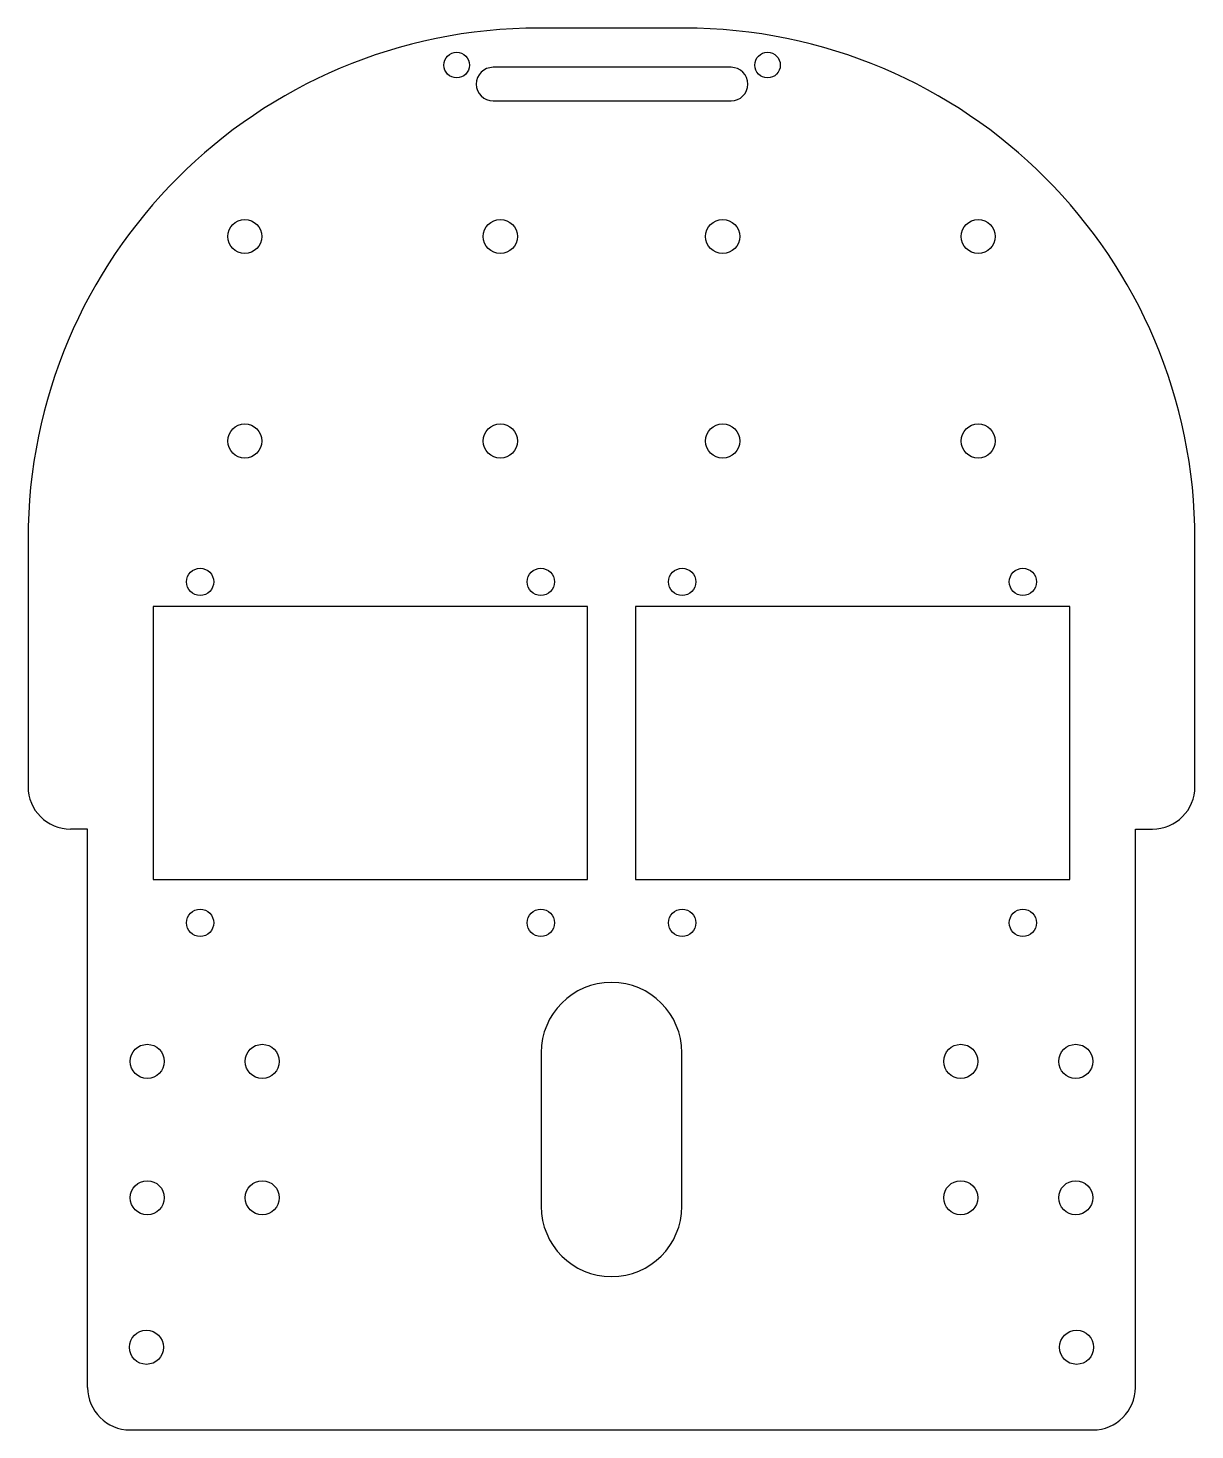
# Model space of a CAD drawing. Header units: millimetres. Extents: x -68 to 68, y -84 to 80.
import ezdxf

# ---------------------------------------------------------------- set-up
doc = ezdxf.new("R2010")
doc.units = ezdxf.units.MM

msp = doc.modelspace()

# ---------------------------------------------------------------- linework, layer by layer
at = {"color": 7, "linetype": 'Continuous', "lineweight": 25}
for p, q in [((8.5, 80), (-8.5, 80)), ((14.04, 75.39), (-13.9, 75.39)), ((-13.9, 71.46), (14.04, 71.46)), ((-68.5, 20), (-68.5, -9)), ((68.5, -9), (68.5, 20)), ((-53.8, 12.11), (-53.8, -19.89)), ((-2.8, 12.11), (-53.8, 12.11)), ((-2.8, -19.89), (-2.8, 12.11)), ((2.8, 12.11), (2.8, -19.89)), ((53.8, 12.11), (2.8, 12.11)), ((53.8, -19.89), (53.8, 12.11)), ((-61.5, -14), (-63.5, -14)), ((-61.5, -79.5), (-61.5, -14)), ((61.5, -14), (63.5, -14)), ((61.5, -79.5), (61.5, -14)), ((-53.8, -19.89), (-2.8, -19.89)), ((2.8, -19.89), (53.8, -19.89)), ((-8.26, -40.25), (-8.26, -58.25)), ((8.26, -58.25), (8.26, -40.25)), ((-56.5, -84.5), (56.5, -84.5))]:
    msp.add_line(p, q, dxfattribs=at)
for centre, radius in [((-18.18, 75.65), 1.5), ((18.32, 75.65), 1.5), ((-43.05, 55.54), 2), ((-13.05, 55.54), 2), ((13.05, 55.54), 2), ((43.05, 55.54), 2), ((-43.05, 31.54), 2), ((-13.05, 31.54), 2), ((13.05, 31.54), 2), ((43.05, 31.54), 2), ((-48.3, 15.01), 1.6), ((-8.3, 15.01), 1.6), ((8.3, 15.01), 1.6), ((48.3, 15.01), 1.6), ((-48.3, -24.99), 1.6), ((-8.3, -24.99), 1.6), ((8.3, -24.99), 1.6), ((48.3, -24.99), 1.6), ((-54.5, -41.25), 2), ((-41, -41.25), 2), ((41, -41.25), 2), ((54.5, -41.25), 2), ((-54.5, -57.25), 2), ((-41, -57.25), 2), ((41, -57.25), 2), ((54.5, -57.25), 2), ((-54.6, -74.8), 2), ((54.6, -74.8), 2)]:
    msp.add_circle(centre, radius, dxfattribs=at)
for centre, radius, start, end in [((-8.5, 20), 60, 90, 180), ((8.5, 20), 60, 0, 90), ((-13.9, 73.42), 1.97, 90, 270), ((14.04, 73.42), 1.97, 270, 90), ((-63.5, -9), 5, 180, 270), ((63.5, -9), 5, 270, 0), ((0, -40.25), 8.26, 0, 180), ((0, -58.25), 8.26, 180, 0), ((-56.5, -79.5), 5, 180, 270), ((56.5, -79.5), 5, 270, 0)]:
    msp.add_arc(centre, radius, start, end, dxfattribs=at)

doc.saveas('drawing.dxf')
